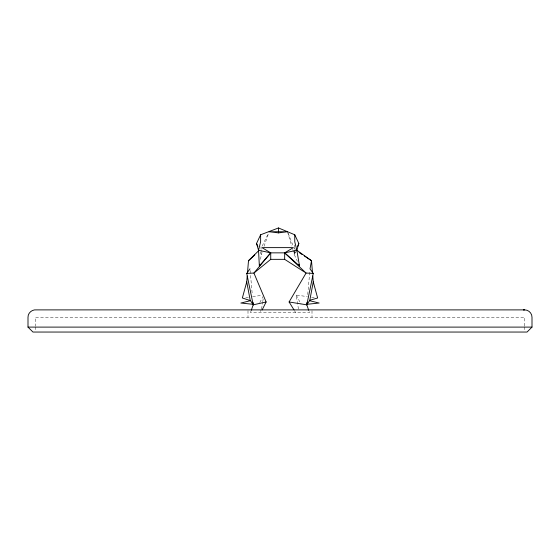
<?xml version="1.0" encoding="UTF-8"?>
<svg xmlns="http://www.w3.org/2000/svg" width="560" height="560" viewBox="0 0 560 560"><rect width="100%" height="100%" fill="white"/><g stroke="black" fill="none" stroke-linecap="round" stroke-linejoin="round"><path stroke-width="0.42" stroke-dasharray="2.8 2.1" d="M294.455 244.993L294.175 254.359L297.367 261.296M307.72 294.56L309.869 270.571M261.548 309.064L262.605 302.484M262.738 301.665L263.263 298.375M260.414 259.315L262.066 251.937M251.027 311.045L250.481 312.599L309.519 312.599L308.973 311.045M264.054 246.281L269.171 231.742M295.176 252.028L294.175 254.359L292.691 249.333M262.206 246.05L268.436 233.247M260.295 311.514L261.163 309.89M259.763 302.603L262.99 296.59M296.408 250.95L294.175 254.359L294.119 248.304L295.512 249.298M245.791 297.528L248.367 297.178M252.651 296.597L262.08 295.316M298.452 309.064L296.205 295.085L307.349 296.597M311.633 297.178L314.209 297.528M294.364 310.478L295.68 312.599M296.205 295.085L301.042 304.101M260.211 252.028L261.212 254.359L261.086 250.103M288.127 233.324L293.489 246.729M287.497 231.742L291.704 245.987M250.131 270.571L252.28 294.56M260.988 246.694L261.065 249.249M524.734 325.962L524.734 317.275L35.266 317.275L35.266 325.962M524.734 326.83L524.734 331.177M312.004 310.709L312.004 317.275M247.996 310.709L247.996 317.275M35.266 326.83L35.266 331.177"/><path stroke-width="0.84" d="M251.3 310.268L253.204 304.836L250.53 300.671L242.361 297.99L246.736 281.897L247.226 275.968M247.513 272.58L248.5 260.715L258.706 250.67M308.7 310.268L306.796 304.836L307.027 302.267M259.35 265.923L258.538 250.271L256.55 243.467L260.631 234.773L278.488 227.955L294.763 234.773L298.837 243.467L296.849 250.271L284.662 252.854L270.732 252.854L259.35 265.923L259.616 264.271M306.796 304.836L313.278 273.406L306.075 273.049L289.1 301.98L306.796 304.836L309.792 300.293L313.264 281.897L312.774 275.968M297.507 246.582L298.837 243.467M262.15 309.89L266.126 301.98L253.925 273.049L270.732 252.854L262.003 247.625L293.384 247.625L284.662 252.854L284.662 259.343L306.075 273.049L284.662 252.854L299.495 265.923L296.849 250.271L294.763 241.752L294.763 234.773M266.126 301.98L253.204 304.836L246.722 273.406L249.977 268.856M532 327.103L527.058 332.045L32.942 332.045L28 327.103L28 317.275C27.867 312.83 32.242 309.267 36.561 309.89L524.685 309.897C528.605 309.82 532.098 313.355 532 317.275L532 327.103L28 327.103M248.5 260.715L254.8 254.975M284.662 259.343L270.732 259.343L253.925 273.049L246.722 273.406M309.792 300.293L317.639 297.99L313.264 281.897M250.53 300.671L240.863 303.037L253.498 304.339M278.488 232.883L287.497 231.742L269.171 231.742L278.488 232.883L278.488 227.955M306.502 304.339L319.137 303.037L309.47 300.671M523.838 309.89L524.685 309.897M523.439 309.89L523.796 309.897M299.194 252.581L302.085 254.492M304.262 255.927L311.5 260.715L312.487 272.58M296.205 249.795L311.5 260.715L310.023 268.856L313.278 273.406M289.1 301.98L293.923 309.771M298.781 264.383L299.495 265.923M256.55 243.467L257.88 246.582M246.736 281.897L250.208 300.293M252.973 302.267L253.204 304.836M270.732 259.343L270.732 252.854L258.538 250.271L260.631 241.752L260.631 234.773"/></g></svg>
